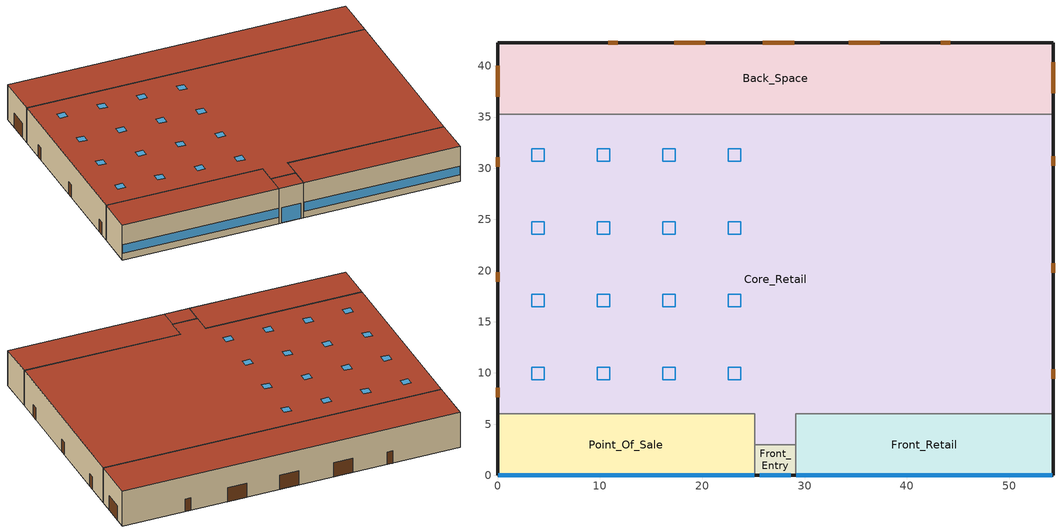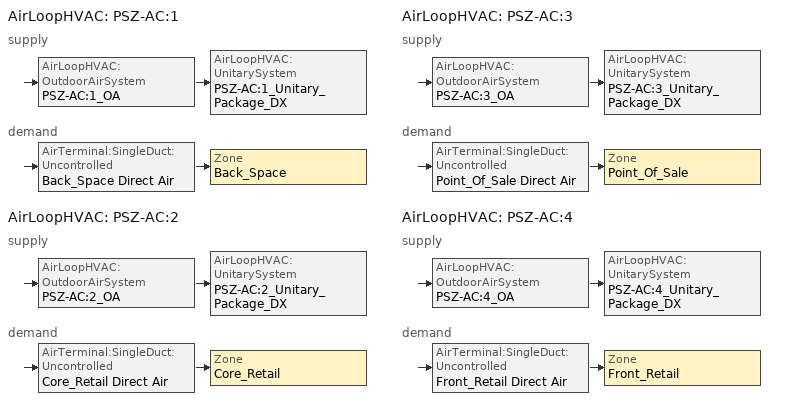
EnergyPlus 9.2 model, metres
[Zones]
Back_Space
 floor ground (Back_Space_Floor_Ffactor): 54.27,35.27 0,35.27 0,42.27 54.27,42.27 z0
 wall outside (nonres_ext_wall): 54.27,35.27 54.27,42.27 0,42.27 0,35.27 z0:6.1
 wall to Core_Retail (int_wall): 0,35.27 54.27,35.27 z0:6.1
 door (Swinging Door_con): 44.21,42.27 43.3,42.27 / 11.75,42.27 10.83,42.27 z0:2.13
 door (Overhead Door_con): 54.27,37.32 54.27,40.36 / 37.36,42.27 34.31,42.27 / 28.98,42.27 25.93,42.27 / 20.31,42.27 17.26,42.27 / 0,40.01 0,36.96 z0:2.44
 roof outside (nonres_roof): 0,35.27 54.27,35.27 54.27,42.27 0,42.27 z6.1
Core_Retail
 floor ground (Core_Retail_Floor_Ffactor): 25.14,3 25.14,6 0,6 0,35.27 54.27,35.27 54.27,6 29.14,6 29.14,3 z0
 wall outside (nonres_ext_wall): 0,35.27 0,6 / 54.27,6 54.27,35.27 z0:6.1
 wall to Front_Retail (int_wall): 29.14,3 29.14,6 54.27,6 z0:6.1
 wall to Point_Of_Sale (int_wall): 0,6 25.14,6 25.14,3 z0:6.1
 wall to Front_Entry (int_wall): 25.14,3 29.14,3 z0:6.1
 door (Swinging Door_con): 0,8.54 0,7.62 / 0,19.84 0,18.93 / 0,31.06 0,30.15 / 54.27,9.44 54.27,10.35 / 54.27,19.81 54.27,20.72 / 54.27,30.23 54.27,31.15 z0:2.13
 roof outside (nonres_roof): 25.14,6 25.14,3 29.14,3 29.14,6 54.27,6 54.27,35.27 0,35.27 0,6 z6.1
 skylight (NonresSkylight_U_0.75_SHGC_0.6): 3.35,31.92 3.35,30.7 4.57,30.7 4.57,31.92 z6.1; 9.75,31.92 9.75,30.7 10.97,30.7 10.97,31.92 z6.1; 16.15,31.92 16.15,30.7 17.37,30.7 17.37,31.92 z6.1; 22.56,31.92 22.56,30.7 23.78,30.7 23.78,31.92 z6.1; 3.35,10.57 3.35,9.35 4.57,9.35 4.57,10.57 z6.1; 9.75,10.57 9.75,9.35 10.97,9.35 10.97,10.57 z6.1; 22.56,10.57 22.56,9.35 23.78,9.35 23.78,10.57 z6.1; 16.15,10.57 16.15,9.35 17.37,9.35 17.37,10.57 z6.1; 9.75,17.68 9.75,16.46 10.97,16.46 10.97,17.68 z6.1; 3.35,17.68 3.35,16.46 4.57,16.46 4.57,17.68 z6.1; 16.15,17.68 16.15,16.46 17.37,16.46 17.37,17.68 z6.1; 22.56,17.68 22.56,16.46 23.78,16.46 23.78,17.68 z6.1; 9.75,24.8 9.75,23.58 10.97,23.58 10.97,24.8 z6.1; 3.35,24.8 3.35,23.58 4.57,23.58 4.57,24.8 z6.1; 16.15,24.8 16.15,23.58 17.37,23.58 17.37,24.8 z6.1; 22.56,24.8 22.56,23.58 23.78,23.58 23.78,24.8 z6.1
Point_Of_Sale
 floor ground (Point_Of_Sale_Floor_Ffactor): 0,0 0,6 25.14,6 25.14,0 z0
 wall outside (nonres_ext_wall): 0,6 0,0 25.14,0 z0:6.1
 wall to Front_Entry (int_wall): 25.14,0 25.14,3 z0:6.1
 window (NonresWindow_U_0.38_SHGC_0.36): 0.05,0 25.09,0 z1.14:2.66
 roof outside (nonres_roof): 0,6 0,0 25.14,0 25.14,6 z6.1
Front_Retail
 floor ground (Front_Retail_Floor_Ffactor): 54.27,0 29.14,0 29.14,6 54.27,6 z0
 wall outside (nonres_ext_wall): 29.14,0 54.27,0 54.27,6 z0:6.1
 wall to Front_Entry (int_wall): 29.14,3 29.14,0 z0:6.1
 window (NonresWindow_U_0.38_SHGC_0.36): 29.19,0 54.22,0 z1.14:2.66
 roof outside (nonres_roof): 29.14,0 54.27,0 54.27,6 29.14,6 z6.1
Front_Entry
 floor ground (Front_Entry_Floor_Ffactor): 25.14,0 25.14,3 29.14,3 29.14,0 z0
 wall outside (nonres_ext_wall): 25.14,0 29.14,0 z0:6.1
 window (NonresWindow_U_0.38_SHGC_0.36): 25.64,0 28.64,0 z0.05:2.66
 roof outside (nonres_roof): 25.14,3 25.14,0 29.14,0 29.14,3 z6.1
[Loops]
AirLoopHVAC 'PSZ-AC:1'
 supply: AirLoopHVAC:OutdoorAirSystem 'PSZ-AC:1_OA' > AirLoopHVAC:UnitarySystem 'PSZ-AC:1_Unitary_Package_DX'
 demand: AirTerminal:SingleDuct:Uncontrolled 'Back_Space Direct Air' > Zone 'Back_Space'
AirLoopHVAC 'PSZ-AC:2'
 supply: AirLoopHVAC:OutdoorAirSystem 'PSZ-AC:2_OA' > AirLoopHVAC:UnitarySystem 'PSZ-AC:2_Unitary_Package_DX'
 demand: AirTerminal:SingleDuct:Uncontrolled 'Core_Retail Direct Air' > Zone 'Core_Retail'
AirLoopHVAC 'PSZ-AC:3'
 supply: AirLoopHVAC:OutdoorAirSystem 'PSZ-AC:3_OA' > AirLoopHVAC:UnitarySystem 'PSZ-AC:3_Unitary_Package_DX'
 demand: AirTerminal:SingleDuct:Uncontrolled 'Point_Of_Sale Direct Air' > Zone 'Point_Of_Sale'
AirLoopHVAC 'PSZ-AC:4'
 supply: AirLoopHVAC:OutdoorAirSystem 'PSZ-AC:4_OA' > AirLoopHVAC:UnitarySystem 'PSZ-AC:4_Unitary_Package_DX'
 demand: AirTerminal:SingleDuct:Uncontrolled 'Front_Retail Direct Air' > Zone 'Front_Retail'
[Building]
RetailStandalone: North Axis {deg}=0; Terrain=City; Loads Convergence Tolerance Value=0.04; Temperature Convergence Tolerance Value {deltaC}=0.2; Solar Distribution=FullInteriorAndExterior; Maximum Number of Warmup Days=25; Minimum Number of Warmup Days=6
[Site:Location]
New.York-John.F.Kennedy.Intl.AP_NY_USA WMO=744860: Latitude {deg}=40.66; Longitude {deg}=-73.8; Time Zone {hr}=-5; Elevation {m}=7
[SizingPeriod:DesignDay] Day of Month=21; Dry-Bulb Temperature Range Modifier Type=DefaultMultipliers; Humidity Condition Type=Wetbulb; Barometric Pressure {Pa}=101241; Rain Indicator=No; Snow Indicator=No; Daylight Saving Time Indicator=No
Name | Month | Day Type | Maximum Dry-Bulb Temperature {C} | Daily Dry-Bulb Temperature Range {deltaC} | Wetbulb or DewPoint at Maximum Dry-Bulb {C} | Wind Speed {m/s} | Wind Direction {deg} | Solar Model Indicator | Sky Clearness | ASHRAE Clear Sky Optical Depth for Beam Irradiance (taub) | ASHRAE Clear Sky Optical Depth for Diffuse Irradiance (taud)
New.York-John.F.Kennedy.Intl.AP_NY_USA Ann Htg 99.6% Condns DB | 1 | WinterDesignDay | -10.7 | 0 | -10.7 | 7.5 | 320 | ASHRAEClearSky | 0
New.York-John.F.Kennedy.Intl.AP_NY_USA Ann Clg .4% Condns DB=>MWB | 7 | SummerDesignDay | 32.1 | 7.4 | 23.1 | 5.6 | 230 | ASHRAETau |  | 0.541 | 1.8
[Site:WaterMainsTemperature]
Calculation Method=CORRELATION; Annual Average Outdoor Air Temperature {C}=12.4667; Maximum Difference In Monthly Average Outdoor Air Temperatures {deltaC}=25.2
[Site:GroundTemperature:FCfactorMethod]
14, 7.3, 3.3, 1.2, -0.2, 5.6, 10.9, 16.1, 21.7, 25, 24.8, 19.9
[Material:NoMass] Thermal Absorptance=0.9; Solar Absorptance=0.7; Visible Absorptance=0.7
Name | Roughness | Thermal Resistance {m2-K/W}
Opaque Door panel_con | MediumRough | 0.288705
Overhead Door_con Panel | MediumRough | 0.568097
Nonres_Roof_Insulation | MediumSmooth | 5.30668
Nonres_Exterior_Wall_Insulation | MediumSmooth | 1.37633
[Construction]
Swinging Door_con: Opaque Door panel_con
Overhead Door_con: Overhead Door_con Panel
InteriorFurnishings: Std Wood 6inch
int_wall: G01 13mm gypsum board, G01 13mm gypsum board
nonres_roof: F13 Built-up roofing, Nonres_Roof_Insulation, F08 Metal surface
nonres_ext_wall: 200mm Normalweight concrete wall, Nonres_Exterior_Wall_Insulation, G01 13mm gypsum board
NonresWindow_U_0.38_SHGC_0.36: Nonres Window Glazing Layer
NonresSkylight_U_0.75_SHGC_0.6: Nonres Skylight Glazing Layer
[Material]
Name | Roughness | Thickness {m} | Conductivity {W/m-K} | Density {kg/m3} | Specific Heat {J/kg-K} | Thermal Absorptance | Solar Absorptance | Visible Absorptance
Std Wood 6inch | MediumSmooth | 0.15 | 0.12 | 540 | 1210 | 0.9 | 0.7 | 0.7
F08 Metal surface | Smooth | 0.0008 | 45.28 | 7824 | 500
F13 Built-up roofing | Rough | 0.0095 | 0.16 | 1120 | 1460 | 0.9 | 0.77
G01 13mm gypsum board | Smooth | 0.0127 | 0.16 | 800 | 1090 | 0.9 | 0.7 | 0.5
200mm Normalweight concrete wall | MediumRough | 0.2032 | 2.31 | 2322 | 832
[WindowMaterial:SimpleGlazingSystem]
Name | U-Factor {W/m2-K} | Solar Heat Gain Coefficient | Visible Transmittance
Nonres Window Glazing Layer | 2.15774 | 0.36 | 0.36
Nonres Skylight Glazing Layer | 4.258695 | 0.6 | 0.6
[Construction:FfactorGroundFloor] F-Factor {W/m-K}=0.93474
Name | Area {m2} | PerimeterExposed {m}
Back_Space_Floor_Ffactor | 379.89 | 68.27
Core_Retail_Floor_Ffactor | 1600.48 | 58.54
Point_Of_Sale_Floor_Ffactor; Front_Retail_Floor_Ffactor | 150.81 | 31.135
Front_Entry_Floor_Ffactor | 12 | 4
[Zone] Type=1; Multiplier=1; Ceiling Height {m}=-9999; Floor Area {m2}=autocalculate; Part of Total Floor Area=Yes
Name | Volume {m3}
Back_Space | 2317.33
Core_Retail | 9762.95
Point_Of_Sale; Front_Retail | 919.941
Front_Entry | 73.2
[Daylighting:Controls]
Core_Retail_DaylCtrl: Zone=Core_Retail; Daylighting Method=SplitFlux; Lighting Control Type=Stepped; Minimum Input Power Fraction for Continuous or ContinuousOff Dimming Control=0.3; Minimum Light Output Fraction for Continuous or ContinuousOff Dimming Control=0.2; Number of Stepped Control Steps=3; Probability Lighting will be Reset When Needed in Manual Stepped Control=1; Glare Calculation Daylighting Reference Point=Core_Retail_DaylRefPt1; Glare Calculation Azimuth Angle of View Direction Clockwise from Zone y-Axis {deg}=0; Maximum Allowable Discomfort Glare Index=22; Daylighting Reference Point 1=Core_Retail_DaylRefPt1; Fraction of Zone Controlled by Reference Point 1=0.25; Illuminance Setpoint at Reference Point 1 {lux}=538; Daylighting Reference Point 2=Core_Retail_DaylRefPt2; Fraction of Zone Controlled by Reference Point 2=0.25; Illuminance Setpoint at Reference Point 2 {lux}=538
[InternalMass] Construction=InteriorFurnishings
Name | Zone or ZoneList | Surface Area {m2}
Back_Space_InternalMass_1 | Back_Space | 759.78
Core_Retail_InternalMass_1 | Core_Retail | 3200.97
Point_Of_Sale_InternalMass_1 | Point_Of_Sale | 301.62
Front_Retail_InternalMass_1 | Front_Retail | 301.62
Front_Entry_InternalMass_1 | Front_Entry | 24
[People] Number of People Schedule=BLDG_OCC_SCH; Fraction Radiant=0.3; Sensible Heat Fraction=AUTOCALCULATE; Activity Level Schedule=ACTIVITY_SCH; Enable ASHRAE 55 Comfort Warnings=No; Mean Radiant Temperature Calculation Type=ZoneAveraged; Work Efficiency Schedule=WORK_EFF_SCH; Clothing Insulation Calculation Method=ClothingInsulationSchedule; Clothing Insulation Schedule=CLOTHING_SCH; Air Velocity Schedule=AIR_VELO_SCH; Thermal Comfort Model 1 Type=FANGER
Name | Zone or ZoneList | Number of People Calculation Method | Zone Floor Area per Person {m2/person} | Number of People
Back_Space | Back_Space | Area/Person | 6.193
Core_Retail | Core_Retail | Area/Person | 6.193
Point_Of_Sale | Point_Of_Sale | Area/Person | 6.193
Front_Retail | Front_Retail | Area/Person | 6.193
Front_Entry | Front_Entry | People |  | 0
[Lights] Design Level Calculation Method=Watts/Area; Return Air Fraction=0; Fraction Radiant=0.7; Fraction Visible=0.2; Fraction Replaceable=1; Return Air Fraction Calculated from Plenum Temperature=No
Name | Zone or ZoneList | Schedule | Watts per Zone Floor Area {W/m2}
Back_Space_Lights | Back_Space | BLDG_LIGHT_BACK_SCH | 5.17925
Core_Retail_Lights | Core_Retail | BLDG_LIGHT_Core_SCH | 11.8188
Point_Of_Sale_Lights | Point_Of_Sale | BLDG_LIGHT_SCH | 11.8188
Front_Retail_Lights | Front_Retail | BLDG_LIGHT_FRONT_SCH | 11.8188
Front_Entry_Lights | Front_Entry | BLDG_LIGHT_ENTRY_SCH | 9.68752
[ElectricEquipment] Schedule=BLDG_EQUIP_SCH; Design Level Calculation Method=EquipmentLevel; Fraction Latent=0; Fraction Radiant=0.5; Fraction Lost=0
Name | Zone or ZoneList | Design Level {W}
Back_Space_MiscPlug_Equip | Back_Space | 3065.71
Core_Retail_MiscPlug_Equip | Core_Retail | 5169.56
Point_Of_Sale_MiscPlug_Equip | Point_Of_Sale | 3245.43
Front_Retail_MiscPlug_Equip | Front_Retail | 487.1163
[ZoneInfiltration:DesignFlowRate] Temperature Term Coefficient=0; Velocity Squared Term Coefficient=0
Name | Zone or ZoneList | Schedule | Design Flow Rate Calculation Method | Flow per Exterior Surface Area {m3/s-m2} | Constant Term Coefficient | Velocity Term Coefficient | Design Flow Rate {m3/s}
Back_Space_Infiltration | Back_Space | INFIL_SCH_PNNL | Flow/ExteriorArea | 0.000297566 | 0 | 0.224
Core_Retail_Infiltration | Core_Retail | INFIL_SCH_PNNL | Flow/ExteriorArea | 0.000103551 | 0 | 0.224
Point_Of_Sale_Infiltration | Point_Of_Sale | INFIL_SCH_PNNL | Flow/ExteriorArea | 0.000316911 | 0 | 0.224
Front_Retail_Infiltration | Front_Retail | INFIL_SCH_PNNL | Flow/ExteriorArea | 0.000316911 | 0 | 0.224
Front_Entry_Infiltration | Front_Entry | INFIL_SCH_PNNL | Flow/ExteriorArea | 0.000381203 | 0 | 0.224
Front_Entry_Door_Infiltration | Front_Entry | INFIL_Door_Opening_SCH | Flow/Zone |  | 1 | 0 | 0.937287
[Exterior:Lights] Control Option=AstronomicalClock
Name | Schedule | Design Level {W}
Exterior_Lights_a | Exterior_lighting_schedule_a | 238
Exterior_Lights_b | Exterior_lighting_schedule_b | 3054.9
[Sizing:Zone] Zone Cooling Design Supply Air Temperature Input Method=SupplyAirTemperature; Zone Cooling Design Supply Air Temperature {C}=12.8; Zone Heating Design Supply Air Temperature Input Method=SupplyAirTemperature; Zone Heating Design Supply Air Temperature {C}=40; Zone Cooling Design Supply Air Humidity Ratio {kgWater/kgDryAir}=0.0085; Zone Heating Design Supply Air Humidity Ratio {kgWater/kgDryAir}=0.008; Cooling Design Air Flow Method=DesignDay; Cooling Design Air Flow Rate {m3/s}=0; Cooling Minimum Air Flow {m3/s}=0; Cooling Minimum Air Flow Fraction=0; Heating Design Air Flow Method=DesignDay; Heating Design Air Flow Rate {m3/s}=0
Name | Design Specification Outdoor Air Object
Back_Space | SZ DSOA Back_Space
Core_Retail | SZ DSOA Core_Retail
Point_Of_Sale | SZ DSOA Point_Of_Sale
Front_Retail | SZ DSOA Front_Retail
Front_Entry | SZ DSOA Front_Entry
[DesignSpecification:OutdoorAir] Outdoor Air Method=Flow/Area
Name | Outdoor Air Flow per Zone Floor Area {m3/s-m2}
SZ DSOA Back_Space | 0.000609562
SZ DSOA Core_Retail; SZ DSOA Point_Of_Sale; SZ DSOA Front_Retail; SZ DSOA Front_Entry | 0.00118103
[Sizing:System] Type of Load to Size On=Sensible; Design Outdoor Air Flow Rate {m3/s}=AUTOSIZE; Central Heating Maximum System Air Flow Ratio=1; Preheat Design Temperature {C}=7; Preheat Design Humidity Ratio {kgWater/kgDryAir}=0.008; Precool Design Temperature {C}=12.8; Precool Design Humidity Ratio {kgWater/kgDryAir}=0.008; Central Cooling Design Supply Air Temperature {C}=12.8; Central Heating Design Supply Air Temperature {C}=40; Type of Zone Sum to Use=Coincident; 100% Outdoor Air in Cooling=No; 100% Outdoor Air in Heating=No; Central Cooling Design Supply Air Humidity Ratio {kgWater/kgDryAir}=0.0085; Central Heating Design Supply Air Humidity Ratio {kgWater/kgDryAir}=0.008; Cooling Supply Air Flow Rate Method=DesignDay; Cooling Supply Air Flow Rate {m3/s}=0; Heating Supply Air Flow Rate Method=DesignDay; Heating Supply Air Flow Rate {m3/s}=0; System Outdoor Air Method=ZoneSum; Zone Maximum Outdoor Air Fraction=1; Cooling Design Capacity Method=CoolingDesignCapacity; Cooling Design Capacity {W}=autosize; Heating Design Capacity Method=HeatingDesignCapacity; Heating Design Capacity {W}=autosize; Central Cooling Capacity Control Method=OnOff
PSZ-AC:1; PSZ-AC:2; PSZ-AC:3; PSZ-AC:4
[ZoneControl:Thermostat] Control Type Schedule=Dual Zone Control Type Sched
Name | Zone or ZoneList | Control 1
Back_Space Thermostat | Back_Space | Back_Space DualSPSched
Core_Retail Thermostat | Core_Retail | Core_Retail DualSPSched
Point_Of_Sale Thermostat | Point_Of_Sale | Point_Of_Sale DualSPSched
Front_Retail Thermostat | Front_Retail | Front_Retail DualSPSched
Front_Entry Thermostat | Front_Entry | Front_Entry DualSPSched
[ThermostatSetpoint:DualSetpoint]
Name | Heating Setpoint Temperature Schedule | Cooling Setpoint Temperature Schedule
Back_Space DualSPSched; Core_Retail DualSPSched; Point_Of_Sale DualSPSched; Front_Retail DualSPSched | HTGSETP_SCH_YES_OPTIMUM | CLGSETP_SCH_YES_OPTIMUM
Front_Entry DualSPSched | HTGSETP_SCH_FrontEntry_STD2013 | FRONT_ENTRY_COOLING
[ZoneHVAC:UnitHeater]
Front_Entry Unit Heater: Availability Schedule=ALWAYS_ON; Supply Air Fan=Front_Entry Unit HeaterFan; Maximum Supply Air Flow Rate {m3/s}=AUTOSIZE; Heating Coil=Front_Entry Unit Heater Coil; Supply Air Fan Operation During No Heating=No; Maximum Hot Water or Steam Flow Rate {m3/s}=AUTOSIZE; Minimum Hot Water or Steam Flow Rate {m3/s}=0; Heating Convergence Tolerance=0.001
[AirTerminal:SingleDuct:Uncontrolled] Availability Schedule=ALWAYS_ON; Maximum Air Flow Rate {m3/s}=AUTOSIZE
Back_Space Direct Air; Core_Retail Direct Air; Point_Of_Sale Direct Air; Front_Retail Direct Air
[Zone equipment]
Back_Space: Back_Space Direct Air
Core_Retail: Core_Retail Direct Air
Point_Of_Sale: Point_Of_Sale Direct Air
Front_Retail: Front_Retail Direct Air
Front_Entry: Front_Entry Unit Heater
[Fan:ConstantVolume]
Front_Entry Unit HeaterFan: Availability Schedule=FrontEntry_FanSched; Fan Total Efficiency=0.56225; Pressure Rise {Pa}=622.5; Maximum Flow Rate {m3/s}=AUTOSIZE; Motor Efficiency=0.865; Motor In Airstream Fraction=1
[Fan:SystemModel] Availability Schedule=HVACOperationSchd; Design Maximum Air Flow Rate {m3/s}=AUTOSIZE; Speed Control Method=Discrete; Electric Power Minimum Flow Rate Fraction=1; Motor In Air Stream Fraction=1; Design Electric Power Consumption {W}=AUTOSIZE; Design Power Sizing Method=TotalEfficiencyAndPressure
Name | Design Pressure Rise {Pa} | Motor Efficiency | Fan Total Efficiency | Night Ventilation Mode Pressure Rise {Pa} | Number of Speeds | Speed 1 Flow Fraction | Speed 1 Electric Power Fraction | Speed 2 Flow Fraction | Speed 2 Electric Power Fraction
PSZ-AC:1_addAQ_Unitary_Package_fan | 622.5 | 0.895 | 0.58175 | 622.5 | 2 | 0.66 | 0.4 | 1 | 1
PSZ-AC:2_addAQ_Unitary_Package_fan | 1018.41 | 0.93 | 0.6045 | 1018.41 | 2 | 0.66 | 0.4 | 1 | 1
PSZ-AC:3_addAQ_Unitary_Package_fan | 622.5 | 0.865 | 0.56225 | 622.5 | 2 | 0.66 | 0.4 | 1 | 1
PSZ-AC:4_addAQ_Unitary_Package_fan | 622.5 | 0.865 | 0.56225 | 622.5 | 1 | 1 | 1
[Coil:Cooling:DX:MultiSpeed] Availability Schedule=ALWAYS_ON; Condenser Type=AirCooled; Apply Part Load Fraction to Speeds Greater than 1=No; Apply Latent Degradation to Speeds Greater than 1=No; Maximum Outdoor Dry-Bulb Temperature for Crankcase Heater Operation {C}=10; Basin Heater Setpoint Temperature {C}=2; Fuel Type=Electricity; Number of Speeds=2; Speed 1 Rated Evaporator Fan Power Per Volume Flow Rate {W/(m3/s)}=0; Speed 1 Total Cooling Capacity Function of Temperature Curve=PSZ-AC_Unitary_PackagecoolCapFT; Speed 1 Total Cooling Capacity Function of Flow Fraction Curve=PSZ-AC_Unitary_PackagecoolFFF; Speed 1 Energy Input Ratio Function of Temperature Curve=PSZ-AC_Unitary_PackagecoolEIRFT; Speed 1 Energy Input Ratio Function of Flow Fraction Curve=PSZ-AC_Unitary_PackagecoolEIRFFF; Speed 1 Part Load Fraction Correlation Curve=PSZ-AC_Unitary_PackagecoolPLR; Speed 1 Rated Waste Heat Fraction of Power Input=0.2; Speed 1 Evaporative Condenser Effectiveness=0.9; Speed 2 Rated Evaporator Fan Power Per Volume Flow Rate {W/(m3/s)}=0; Speed 2 Total Cooling Capacity Function of Temperature Curve=PSZ-AC_Unitary_PackagecoolCapFT; Speed 2 Total Cooling Capacity Function of Flow Fraction Curve=PSZ-AC_Unitary_PackagecoolFFF; Speed 2 Energy Input Ratio Function of Temperature Curve=PSZ-AC_Unitary_PackagecoolEIRFT; Speed 2 Energy Input Ratio Function of Flow Fraction Curve=PSZ-AC_Unitary_PackagecoolEIRFFF; Speed 2 Part Load Fraction Correlation Curve=PSZ-AC_Unitary_PackagecoolPLR; Speed 2 Rated Waste Heat Fraction of Power Input=0.2; Speed 2 Evaporative Condenser Effectiveness=0.9
Name | Speed 1 Gross Rated Total Cooling Capacity {W} | Speed 1 Gross Rated Sensible Heat Ratio | Speed 1 Gross Rated Cooling COP {W/W} | Speed 1 Rated Air Flow Rate {m3/s} | Speed 2 Gross Rated Total Cooling Capacity {W} | Speed 2 Gross Rated Sensible Heat Ratio | Speed 2 Gross Rated Cooling COP {W/W} | Speed 2 Rated Air Flow Rate {m3/s}
PSZ-AC:1_Unitary_Package_CoolCoil | 17892.1 | 0.73455 | 3.79883 | 1.18986 | 35784.21 | 0.73455 | 3.79883 | 1.78479
PSZ-AC:2_Unitary_Package_CoolCoil | 83036.9 | 0.68918 | 3.39929 | 4.69684 | 166074 | 0.68918 | 3.39929 | 7.04526
PSZ-AC:3_Unitary_Package_CoolCoil | 10973.66 | 0.72485 | 3.79883 | 0.706453 | 21947.32 | 0.72485 | 3.79883 | 1.05968
PSZ-AC:4_Unitary_Package_CoolCoil | 8916.865 | 0.70705 | 4.11713 | 0.539267 | 17833.73 | 0.70705 | 4.11713 | 0.8089
[Coil:Heating:Fuel] Fuel Type=NaturalGas; Burner Efficiency=0.8
Name | Availability Schedule | Nominal Capacity {W} | Parasitic Electric Load {W} | Parasitic Fuel Load {W}
PSZ-AC:1_Unitary_Package_HeatCoil; PSZ-AC:2_Unitary_Package_HeatCoil; PSZ-AC:3_Unitary_Package_HeatCoil; PSZ-AC:4_Unitary_Package_HeatCoil | ALWAYS_ON | AUTOSIZE
Front_Entry Unit Heater coil | FrontEntry_CoilSched | autosize | 0 | 0
[AirLoopHVAC:UnitarySystem] Control Type=Load; Dehumidification Control Type=None; Availability Schedule=ALWAYS_ON; Fan Placement=BlowThrough; Supply Air Fan Operating Mode Schedule=HVACOperationSchd; DX Heating Coil Sizing Ratio=1; Use DOAS DX Cooling Coil=No; Minimum Supply Air Temperature {C}=2; Latent Load Control=SensibleOnlyLoadControl; Cooling Supply Air Flow Rate Method=SupplyAirFlowRate; Cooling Supply Air Flow Rate {m3/s}=AUTOSIZE; Heating Supply Air Flow Rate Method=SupplyAirFlowRate; Heating Supply Air Flow Rate {m3/s}=AUTOSIZE; No Load Supply Air Flow Rate Method=SupplyAirFlowRate; No Load Supply Air Flow Rate {m3/s}=AUTOSIZE; Maximum Supply Air Temperature {C}=AUTOSIZE
Name | Controlling Zone or Thermostat Location | Supply Fan | Heating Coil | Cooling Coil | Design Specification Multispeed Object
PSZ-AC:1_Unitary_Package_DX | Back_Space | PSZ-AC:1_addAQ_Unitary_Package_fan | PSZ-AC:1_Unitary_Package_HeatCoil | PSZ-AC:1_Unitary_Package_CoolCoil | PSZ-AC:1_Unitary_Package_DX_Perf
PSZ-AC:2_Unitary_Package_DX | Core_Retail | PSZ-AC:2_addAQ_Unitary_Package_fan | PSZ-AC:2_Unitary_Package_HeatCoil | PSZ-AC:2_Unitary_Package_CoolCoil | PSZ-AC:2_Unitary_Package_DX_Perf
PSZ-AC:3_Unitary_Package_DX | Point_Of_Sale | PSZ-AC:3_addAQ_Unitary_Package_fan | PSZ-AC:3_Unitary_Package_HeatCoil | PSZ-AC:3_Unitary_Package_CoolCoil | PSZ-AC:3_Unitary_Package_DX_Perf
PSZ-AC:4_Unitary_Package_DX | Front_Retail | PSZ-AC:4_addAQ_Unitary_Package_fan | PSZ-AC:4_Unitary_Package_HeatCoil | PSZ-AC:4_Unitary_Package_CoolCoil | PSZ-AC:4_Unitary_Package_DX_Perf
[UnitarySystemPerformance:Multispeed] Number of Speeds for Heating=2; Number of Speeds for Cooling=2; Single Mode Operation=No; Heating Speed 1 Supply Air Flow Ratio=1; Heating Speed 2 Supply Air Flow Ratio=1; Cooling Speed 2 Supply Air Flow Ratio=1
Name | No Load Supply Air Flow Rate Ratio | Cooling Speed 1 Supply Air Flow Ratio
PSZ-AC:1_Unitary_Package_DX_Perf; PSZ-AC:2_Unitary_Package_DX_Perf; PSZ-AC:3_Unitary_Package_DX_Perf | 0.66 | 0.66
PSZ-AC:4_Unitary_Package_DX_Perf | 1 | 1
[Controller:OutdoorAir] Minimum Outdoor Air Flow Rate {m3/s}=AUTOSIZE; Maximum Outdoor Air Flow Rate {m3/s}=AUTOSIZE; Economizer Control Type=DifferentialEnthalpy; Economizer Control Action Type=ModulateFlow; Lockout Type=LockoutWithHeating; Minimum Limit Type=FixedMinimum; Minimum Outdoor Air Schedule=MinOA_MotorizedDamper_Sched; Maximum Fraction of Outdoor Air Schedule=SZ_system_OA_Max_Frac_SCH
PSZ-AC:1_OA_Controller; PSZ-AC:2_OA_Controller; PSZ-AC:3_OA_Controller; PSZ-AC:4_OA_Controller
[AirLoopHVAC] Design Supply Air Flow Rate {m3/s}=AUTOSIZE
PSZ-AC:1; PSZ-AC:2; PSZ-AC:3; PSZ-AC:4
[AvailabilityManager:NightCycle] Applicability Schedule=Always_On; Fan Schedule=HVACOperationSchd; Control Type=CycleOnAny; Thermostat Tolerance {deltaC}=1; Cycling Run Time Control Type=FixedRunTime; Cycling Run Time {s}=1800
PSZ-AC:1 Availability Manager; PSZ-AC:2 Availability Manager; PSZ-AC:3 Availability Manager; PSZ-AC:4 Availability Manager
[SetpointManager:SingleZone:Heating] Control Variable=Temperature; Minimum Supply Air Temperature {C}=10; Maximum Supply Air Temperature {C}=50
Name | Control Zone | Setpoint Node or NodeList
SupAirTemp MngrBack_Space - Htg | Back_Space | PSZ-AC:1_Unitary_PackageCoolCoil air inlet
SupAirTemp MngrCore_Retail - Htg | Core_Retail | PSZ-AC:2_Unitary_PackageCoolCoil air inlet
SupAirTemp MngrPoint_Of_Sale - Htg | Point_Of_Sale | PSZ-AC:3_Unitary_PackageCoolCoil air inlet
SupAirTemp MngrFront_Retail - Htg | Front_Retail | PSZ-AC:4_Unitary_PackageCoolCoil air inlet
[SetpointManager:SingleZone:Cooling] Control Variable=Temperature; Minimum Supply Air Temperature {C}=10; Maximum Supply Air Temperature {C}=50
Name | Control Zone | Setpoint Node or NodeList
SupAirTemp MngrBack_Space - Clg | Back_Space | PSZ-AC:1 Supply Equipment Outlet Node
SupAirTemp MngrCore_Retail - Clg | Core_Retail | PSZ-AC:2 Supply Equipment Outlet Node
SupAirTemp MngrPoint_Of_Sale - Clg | Point_Of_Sale | PSZ-AC:3 Supply Equipment Outlet Node
SupAirTemp MngrFront_Retail - Clg | Front_Retail | PSZ-AC:4 Supply Equipment Outlet Node
[SetpointManager:MixedAir] Control Variable=Temperature
Name | Setpoint Node or NodeList
PSZ-AC:1_OAMixed Air Temp Manager | PSZ-AC:1_OA-PSZ-AC:1_Unitary_PackageNode
PSZ-AC:2_OAMixed Air Temp Manager | PSZ-AC:2_OA-PSZ-AC:2_Unitary_PackageNode
PSZ-AC:3_OAMixed Air Temp Manager | PSZ-AC:3_OA-PSZ-AC:3_Unitary_PackageNode
PSZ-AC:4_OAMixed Air Temp Manager | PSZ-AC:4_OA-PSZ-AC:4_Unitary_PackageNode
[WaterHeater:Mixed]
Gas Tank: Tank Volume {m3}=0.151416; Setpoint Temperature Schedule=Hot Water Setpoint Temp Schedule; Deadband Temperature Difference {deltaC}=2; Maximum Temperature Limit {C}=82.2222; Heater Control Type=Cycle; Heater Maximum Capacity {W}=11722.8; Heater Minimum Capacity {W}=0; Heater Fuel Type=NaturalGas; Heater Thermal Efficiency=0.82; Off Cycle Parasitic Fuel Consumption Rate {W}=1862; Off Cycle Parasitic Fuel Type=NaturalGas; Off Cycle Parasitic Heat Fraction to Tank=0; On Cycle Parasitic Fuel Consumption Rate {W}=1862; Ambient Temperature Indicator=Zone; Ambient Temperature Zone=Back_space; Off Cycle Loss Coefficient to Ambient Temperature {W/K}=3.806; On Cycle Loss Coefficient to Ambient Temperature {W/K}=3.806; Peak Use Flow Rate {m3/s}=1.89e-05; Use Flow Rate Fraction Schedule=BLDG_SWH_SCH
[EnergyManagementSystem:Actuator] Actuated Component Type=Schedule:Compact; Actuated Component Control Type=Schedule Value
Name | Actuated Component Unique
FrontEntry_Coil | FrontEntry_CoilSched
FrontEntry_Fan | FrontEntry_FanSched
[EnergyManagementSystem:ProgramCallingManager]
FrontEntry_HeaterManager: BeginTimestepBeforePredictor; FrontEntry_HeaterControl
[EnergyManagementSystem:Program]
FrontEntry_HeaterControl: SET OAT_F = (OAT_F*1.8)+32; IF OAT_F > 45; SET FrontEntry_Coil = 0; SET FrontEntry_Fan = 0; ELSE; SET FrontEntry_Coil = 1; SET FrontEntry_Fan = 1; ENDIF
[EnergyManagementSystem:Sensor]
OAT_F: Output:Variable or Output:Meter=Site Outdoor Air Drybulb Temperature
[Schedule:Compact]
FrontEntry_CoilSched; FrontEntry_FanSched; ALWAYS_ON: Through: 12/31, For: AllDays, Until: 24:00, 1
BLDG_LIGHT_BACK_SCH: Through: 12/31, For: Weekdays, Until: 7:00, 0.05, Until: 8:00, 0.17432, Until: 9:00, 0.34864, Until: 18:00, 0.78444, Until: 21:00, 0.4358, Until: 22:00, 0.2, Until: 24:00, 0.05, For: Saturday, Until: 7:00, 0.05, Until: 8:00, 0.08716, Until: 9:00, 0.26148, Until: 10:00, 0.52296, Until: 18:00, 0.78444, Until: 19:00, 0.4358, Until: 21:00, 0.26148, Until: 22:00, 0.08716, Until: 24:00, 0.05, For: SummerDesignDay, Until: 24:00, 1, For: WinterDesignDay, Until: 24:00, 0, For: Sunday Holidays AllOtherDays, Until: 9:00, 0.05, Until: 10:00, 0.08716, Until: 12:00, 0.34864, Until: 17:00, 0.52296, Until: 18:00, 0.34864, Until: 19:00, 0.17432, Until: 24:00, 0.05
BLDG_LIGHT_CORE_SCH; BLDG_LIGHT_ENTRY_SCH; BLDG_LIGHT_FRONT_SCH; BLDG_LIGHT_SCH: Through: 12/31, For: Weekdays, Until: 7:00, 0.05, Until: 8:00, 0.2, Until: 9:00, 0.4, Until: 18:00, 0.9, Until: 21:00, 0.5, Until: 22:00, 0.2, Until: 24:00, 0.05, For: Saturday, Until: 7:00, 0.05, Until: 8:00, 0.1, Until: 9:00, 0.3, Until: 10:00, 0.6, Until: 18:00, 0.9, Until: 19:00, 0.5, Until: 21:00, 0.3, Until: 22:00, 0.1, Until: 24:00, 0.05, For: SummerDesignDay, Until: 24:00, 1, For: WinterDesignDay, Until: 24:00, 0, For: Sunday Holidays AllOtherDays, Until: 9:00, 0.05, Until: 10:00, 0.1, Until: 12:00, 0.4, Until: 17:00, 0.6, Until: 18:00, 0.4, Until: 19:00, 0.2, Until: 24:00, 0.05
BLDG_OCC_SCH: Through: 12/31, For: Weekdays, Until: 07:00, 0, Until: 08:00, 0.1, Until: 09:00, 0.2, Until: 11:00, 0.5, Until: 15:00, 0.7, Until: 16:00, 0.8, Until: 17:00, 0.7, Until: 19:00, 0.5, Until: 21:00, 0.3, Until: 24:00, 0, For: SummerDesignDay, Until: 24:00, 1, For: Saturday, Until: 07:00, 0, Until: 08:00, 0.1, Until: 09:00, 0.2, Until: 10:00, 0.5, Until: 11:00, 0.6, Until: 17:00, 0.8, Until: 18:00, 0.6, Until: 21:00, 0.2, Until: 22:00, 0.1, Until: 24:00, 0, For: WinterDesignDay, Until: 24:00, 0, For: Sunday Holidays AllOtherDays, Until: 09:00, 0, Until: 10:00, 0.1, Until: 12:00, 0.2, Until: 17:00, 0.4, Until: 18:00, 0.2, Until: 19:00, 0.1, Until: 24:00, 0
BLDG_EQUIP_SCH: Through: 12/31, For: Weekdays, Until: 07:00, 0.2, Until: 08:00, 0.4, Until: 09:00, 0.6, Until: 19:00, 0.9, Until: 20:00, 0.7, Until: 21:00, 0.7, Until: 22:00, 0.2, Until: 24:00, 0.2, For: Saturday, Until: 07:00, 0.15, Until: 08:00, 0.3, Until: 09:00, 0.5, Until: 10:00, 0.8, Until: 18:00, 0.9, Until: 19:00, 0.7, Until: 21:00, 0.5, Until: 22:00, 0.3, Until: 24:00, 0.15, For: SummerDesignDay, Until: 24:00, 1, For: WinterDesignDay, Until: 24:00, 0, For: Sunday Holidays AllOtherDays, Until: 09:00, 0.15, Until: 10:00, 0.3, Until: 12:00, 0.6, Until: 17:00, 0.8, Until: 18:00, 0.6, Until: 19:00, 0.4, Until: 24:00, 0.15
INFIL_Door_Opening_SCH: Through: 12/31, For: AllDays, Until: 08:00, 0, Until: 12:00, 0.130916, Until: 18:00, 1, Until: 20:00, 0.130916, Until: 24:00, 0
BLDG_SWH_SCH: Through: 12/31, For: Weekdays SummerDesignDay, Until: 01:00, 0, Until: 03:00, 0, Until: 07:00, 0, Until: 08:00, 0.15, Until: 09:00, 0.23, Until: 10:00, 0.32, Until: 11:00, 0.41, Until: 12:00, 0.57, Until: 13:00, 0.62, Until: 14:00, 0.61, Until: 15:00, 0.5, Until: 16:00, 0.45, Until: 17:00, 0.46, Until: 18:00, 0.47, Until: 19:00, 0.42, Until: 20:00, 0.34, Until: 21:00, 0.33, Until: 22:00, 0, Until: 23:00, 0, Until: 24:00, 0, For: Saturday WinterDesignDay, Until: 01:00, 0, Until: 02:00, 0, Until: 03:00, 0, Until: 06:00, 0, Until: 07:00, 0, Until: 08:00, 0.2, Until: 09:00, 0.24, Until: 10:00, 0.27, Until: 11:00, 0.42, Until: 12:00, 0.54, Until: 13:00, 0.59, Until: 14:00, 0.6, Until: 15:00, 0.49, Until: 16:00, 0.48, Until: 17:00, 0.47, Until: 18:00, 0.46, Until: 19:00, 0.44, Until: 20:00, 0.36, Until: 21:00, 0.29, Until: 22:00, 0.22, Until: 23:00, 0, Until: 24:00, 0, For: Sunday Holidays AllOtherDays, Until: 03:00, 0, Until: 06:00, 0, Until: 07:00, 0, Until: 08:00, 0, Until: 09:00, 0, Until: 10:00, 0.14, Until: 11:00, 0.29, Until: 12:00, 0.31, Until: 14:00, 0.36, Until: 15:00, 0.34, Until: 16:00, 0.35, Until: 17:00, 0.37, Until: 18:00, 0.34, Until: 19:00, 0.25, Until: 20:00, 0, Until: 21:00, 0, Until: 22:00, 0, Until: 23:00, 0, Until: 24:00, 0
Hot Water Setpoint Temp Schedule: THROUGH: 12/31, FOR: AllDays, UNTIL: 24:00, 60
HVACOperationSchd: Through: 12/31, For: Weekdays SummerDesignDay, Until: 06:00, 0, Until: 21:00, 1, Until: 24:00, 0, For: Saturday WinterDesignDay, Until: 06:00, 0, Until: 22:00, 1, Until: 24:00, 0, For: Sunday Holidays AllOtherDays, Until: 08:00, 0, Until: 19:00, 1, Until: 24:00, 0
HTGSETP_SCH_YES_OPTIMUM: Through: 12/31, For: WinterDesignDay, Until: 06:00, 15.56, Until: 07:00, 18.33, Until: 21:00, 21.11, Until: 24:00, 15.56, For: Weekdays, Until: 05:00, 15.56, Until: 06:00, 17.8, Until: 07:00, 20, Until: 21:00, 21.11, Until: 24:00, 15.56, For SummerDesignDay, Until: 24:00, 15.56, For: Saturday, Until: 05:00, 15.56, Until: 06:00, 17.8, Until: 07:00, 20, Until: 22:00, 21.11, Until: 24:00, 15.56, For: Sunday Holidays AllOtherDays, Until: 07:00, 15.56, Until: 08:00, 17.8, Until: 09:00, 20, Until: 19:00, 21.11, Until: 24:00, 15.56
HTGSETP_SCH_FrontEntry_STD2013: Through: 12/31, For: WinterDesignDay, Until: 06:00, 15.56, Until: 07:00, 16, Until: 21:00, 16, Until: 24:00, 15.56, For: Weekdays, Until: 06:00, 15.56, Until: 07:00, 16, Until: 21:00, 16, Until: 24:00, 15.56, For SummerDesignDay, Until: 24:00, 15.56, For: Saturday, Until: 06:00, 15.56, Until: 07:00, 16, Until: 22:00, 16, Until: 24:00, 15.56, For: Sunday Holidays AllOtherDays, Until:  8:00, 15.56, Until:  9:00, 16, Until: 19:00, 16, Until: 24:00, 15.56
CLGSETP_SCH_YES_OPTIMUM: Through: 12/31, For: SummerDesignDay, Until: 06:00, 29.44, Until: 07:00, 26.67, Until: 21:00, 23.89, Until: 24:00, 29.44, For: Weekdays, Until: 05:00, 29.44, Until: 06:00, 27.8, Until: 07:00, 25.6, Until: 21:00, 23.89, Until: 24:00, 29.44, For: Saturday, Until: 05:00, 29.44, Until: 06:00, 27.8, Until: 07:00, 25.6, Until: 22:00, 23.89, Until: 24:00, 29.44, For WinterDesignDay, Until: 24:00, 29.44, For: Sunday Holidays AllOtherDays, Until: 07:00, 29.44, Until: 08:00, 27.8, Until: 09:00, 25.6, Until: 19:00, 23.89, Until: 24:00, 29.44
MinOA_MotorizedDamper_Sched: Through: 12/31, For: Weekdays SummerDesignDay, Until: 07:00, 0, Until: 21:00, 1, Until: 24:00, 0, For: Saturday, Until: 07:00, 0, Until: 22:00, 1, Until: 24:00, 0, For: WinterDesignDay, Until: 24:00, 1, For: Sunday Holidays AllOtherDays, Until: 09:00, 0, Until: 19:00, 1, Until: 24:00, 0
Dual Zone Control Type Sched: Through: 12/31, For: AllDays, Until: 24:00, 4
ACTIVITY_SCH: Through: 12/31, For: AllDays, Until: 24:00, 120
WORK_EFF_SCH: Through: 12/31, For: AllDays, Until: 24:00, 0
AIR_VELO_SCH: Through: 12/31, For: AllDays, Until: 24:00, 0.2
CLOTHING_SCH: Through: 04/30, For: AllDays, Until: 24:00, 1, Through: 09/30, For: AllDays, Until: 24:00, 0.5, Through: 12/31, For: AllDays, Until: 24:00, 1
FRONT_ENTRY_COOLING: Through: 12/31, For: AllDays, Until: 24:00, 100
INFIL_SCH_PNNL: Through: 12/31, For: Weekdays SummerDesignDay, Until: 06:00, 1, Until: 21:00, 0.25, Until: 24:00, 1, For: Saturday WinterDesignDay, Until: 06:00, 1, Until: 22:00, 0.25, Until: 24:00, 1, For: Sunday Holidays AllOtherDays, Until: 08:00, 1, Until: 19:00, 0.25, Until: 24:00, 1
Exterior_lighting_schedule_a: Through:12/31, For:AllDays, Until: 06:00, 0, Until: 24:00, 1
Exterior_lighting_schedule_b: Through:12/31, For:AllDays, Until: 06:00, 0.7, Until: 24:00, 1
[Schedule:Constant]
SZ_system_OA_Max_Frac_SCH: Fraction, 0.7
[Curve:Quadratic]
Name | Coefficient1 Constant | Coefficient2 x | Coefficient3 x**2 | Minimum Value of x | Maximum Value of x
PSZ-AC_Unitary_PackagecoolFFF | 0.8 | 0.2 | 0 | 0.5 | 1.5
PSZ-AC_Unitary_PackagecoolEIRFFF | 1.156 | -0.1816 | 0.0256 | 0.5 | 1.5
PSZ-AC_Unitary_PackagecoolPLR | 0.75 | 0.25 | 0 | 0 | 1
[Curve:Biquadratic] Minimum Value of x=12.77778; Maximum Value of x=23.88889; Minimum Value of y=21.11111; Maximum Value of y=46.11111
Name | Coefficient1 Constant | Coefficient2 x | Coefficient3 x**2 | Coefficient4 y | Coefficient5 y**2 | Coefficient6 x*y
PSZ-AC_Unitary_PackagecoolCapFT | 0.766956 | 0.0107756 | -4.14703e-05 | 0.00134961 | -0.000261144 | 0.000457488
PSZ-AC_Unitary_PackagecoolEIRFT | 0.297145 | 0.0430933 | -0.000748766 | 0.00597727 | 0.000482112 | -0.000956448
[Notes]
The DOE Prototype Building Models were developed by Pacific Northwest National Laboratory (PNNL), under contract with the U.S.
Department of Energy (DOE).  These building models were derived from DOE's Commercial Reference Building Models with modifications
based on input from the ASHRAE Standard 90.1 committee, the Advanced Energy Design Guide series, and building industry experts. The
prototypes models were developed to quantify energy saving impacts from newly published editions of ASHRAE Standard 90.1, 189.1, IECC,
and other energy codes and standards.  The basic building descriptions can be found in the Scorecards posted at www.energycodes.gov
website. The recommended citation of the prototype models is
DOE and PNNL. 2020. Commercial Prototype Building Models, Richland, WA, Pacific Northwest National Laboratory. Available at https://www.energycodes.gov/development/commercial/prototype_models.
Detailed descriptions of the prototype model development and addenda modeling strategies can be found in the following  reports:
DOE, 2020. Preliminary Energy Savings Analysis: ANSI/ASHRAE/IES Standard 90.1-2019. Report prepared by Zhang, J., M. Rosenberg, J.
Lerond, Y. Xie, Nambia, C., Y. Chen, R. Hart, M. Halverson, D. Maddox, and S. Goel, Richland, WA, Pacific Northwest National Laboratory.
Zhang, J., Y. Chen, Y. Xie, M. Rosenberg, R. Hart. Energy and Energy Cost Savings Analysis of the 2018 IECC for Commercial Buildings.
2018. PNNL-28125. Richland, WA: Pacific Northwest National Laboratory.
DOE. 2017. Energy Savings Analysis: ANSI/ASHRAE/IES Standard 90.1-2016. Prepared by Athalye, R.A, M.A. Halverson, M.I. Rosenberg, B. Liu,
J. Zhang, R. Hart, V.V. Mendon, S. Goel, Y. Chen, Y. Xie, and M. Zhao, Richland, WA, Pacific Northwest National Laboratory. https://www.energycodes.gov/sites/default/files/documents/02202018_Standard_90.1-2016_Determination_TSD.pdf.
Zhang, J., Y. Xie, R.A. Athalye, J. Zhuge, M. Rosenberg, R. Hart, and B. Liu. Energy and Energy Cost Savings Analysis of the 2015 IECC
for Commercial Buildings. 2015. PNNL-24269 Rev. 1. Richland, WA: Pacific Northwest National
Laboratory. https://www.energycodes.gov/sites/default/files/documents/2015_IECC_Commercial_Analysis.pdf.
Halverson M.A., M.I. Rosenberg, W. Wang, J. Zhang, V.V. Mendon, R.A. Athalye, Y. Xie, R. Hart, S. Goel, 2014. ANSI/ASHRAE/IES Standard
90.1-2013 Determination of Energy Savings: Quantitative Analysis, PNNL-23479. Richland, WA: Pacific Northwest National Laboratory. https://www.energycodes.gov/sites/default/files/documents/901-2013_finalCommercialDeterminationQuantitativeAnalysis_TSD_0.pdf.
Goel S., R.A. Athalye, W. Wang, J. Zhang, M.I. Rosenberg, Y. Xie, and R. Hart, et al. 2014. Enhancements to ASHRAE Standard 90.1
Prototype Building Models. PNNL-23269. Richland, WA: Pacific Northwest National Laboratory. https://www.pnnl.gov/main/publications/external/technical_reports/PNNL-23269.pdf.
Zhang J., R.A. Athalye, R. Hart, M.I. Rosenberg, Y. Xie, S. Goel, and V.V. Mendon, et al. 2013. Energy and Energy Cost Savings Analysis
of the IECC for Commercial Buildings. PNNL-22760. Richland, WA: Pacific Northwest National Laboratory. http://www.pnnl.gov/main/publications/external/technical_reports/PNNL-22760.pdf.
Thornton B.A., M.I. Rosenberg, E.E. Richman, W. Wang, Y. Xie, J. Zhang, H. Cho, VV Mendon, R.A. Athalye, and B. Liu. 2011. Achieving
the 30% Goal: Energy and Cost Savings Analysis of ASHRAE Standard 90.1-2010. PNNL-20405. Richland, WA: Pacific Northwest National
Laboratory.  https://www.energycodes.gov/sites/default/files/documents/BECP_Energy_Cost_Savings_STD2010_May2011_v00.pdf.
WeatherFile:  USA_NY_New.York-John.F.Kennedy.Intl.AP.744860_TMY3.epw
BEGIN ECONOMIZER MAP
Economizer Name, DX COIL Name
PSZ-AC:1_OA_Controller, PSZ-AC:1_Unitary_Package_CoolCoil
PSZ-AC:2_OA_Controller, PSZ-AC:2_Unitary_Package_CoolCoil
PSZ-AC:3_OA_Controller, PSZ-AC:3_Unitary_Package_CoolCoil
PSZ-AC:4_OA_Controller, PSZ-AC:4_Unitary_Package_CoolCoil
END ECONOMIZER MAP
BEGIN EMS PROGRAM MAP
EMS PROGRAM, DX COIL Name
PSZ1, PSZ-AC:1_Unitary_Package_CoolCoil
PSZ2, PSZ-AC:2_Unitary_Package_CoolCoil
PSZ3, PSZ-AC:3_Unitary_Package_CoolCoil
PSZ4, PSZ-AC:4_Unitary_Package_CoolCoil
END EMS PROGRAM MAP
GPARM parameters as input:
Case = IECC_RetailStandalone_STD2018_NewYork
ground_tempt = National_RetailStandalone_IECC_STD2015_Zone4A_nonres_NY-NewYork-NY.gtp
avg_oa_tempt_ip = 54.44
maxdiff_oa_tempt_ip = 45.36
ext_wall_type = MassWall
nonres_ext_wall_ufactor = 0.590539352
roof_type = LightweightRoof
nonres_roof_ufactor = 0.181704416
nonres_window =
roof_emissivity = 0.9
roof_solar_absorp = 0.77
LPD_back = 5.17925348
LPD_core = 11.81877364
LPD_front = 11.81877364
LPD_sale = 11.81877364
LPD_entry = 9.687519375
exterior_lights_watts = 0
exterior_lights_watts_a = 238
exterior_lights_watts_b = 3054.9
economizer = NoEconomizer
skip_economizer_control = No
damper_sch = MinOA_Sched
nonres_skylight =
daylighting_control = al
Back_Space_SZ_VAV = No
Core_Retail_SZ_VAV = No
avg_oa_tempt = 12.46666667
maxdiff_oa_tempt = 25.2
